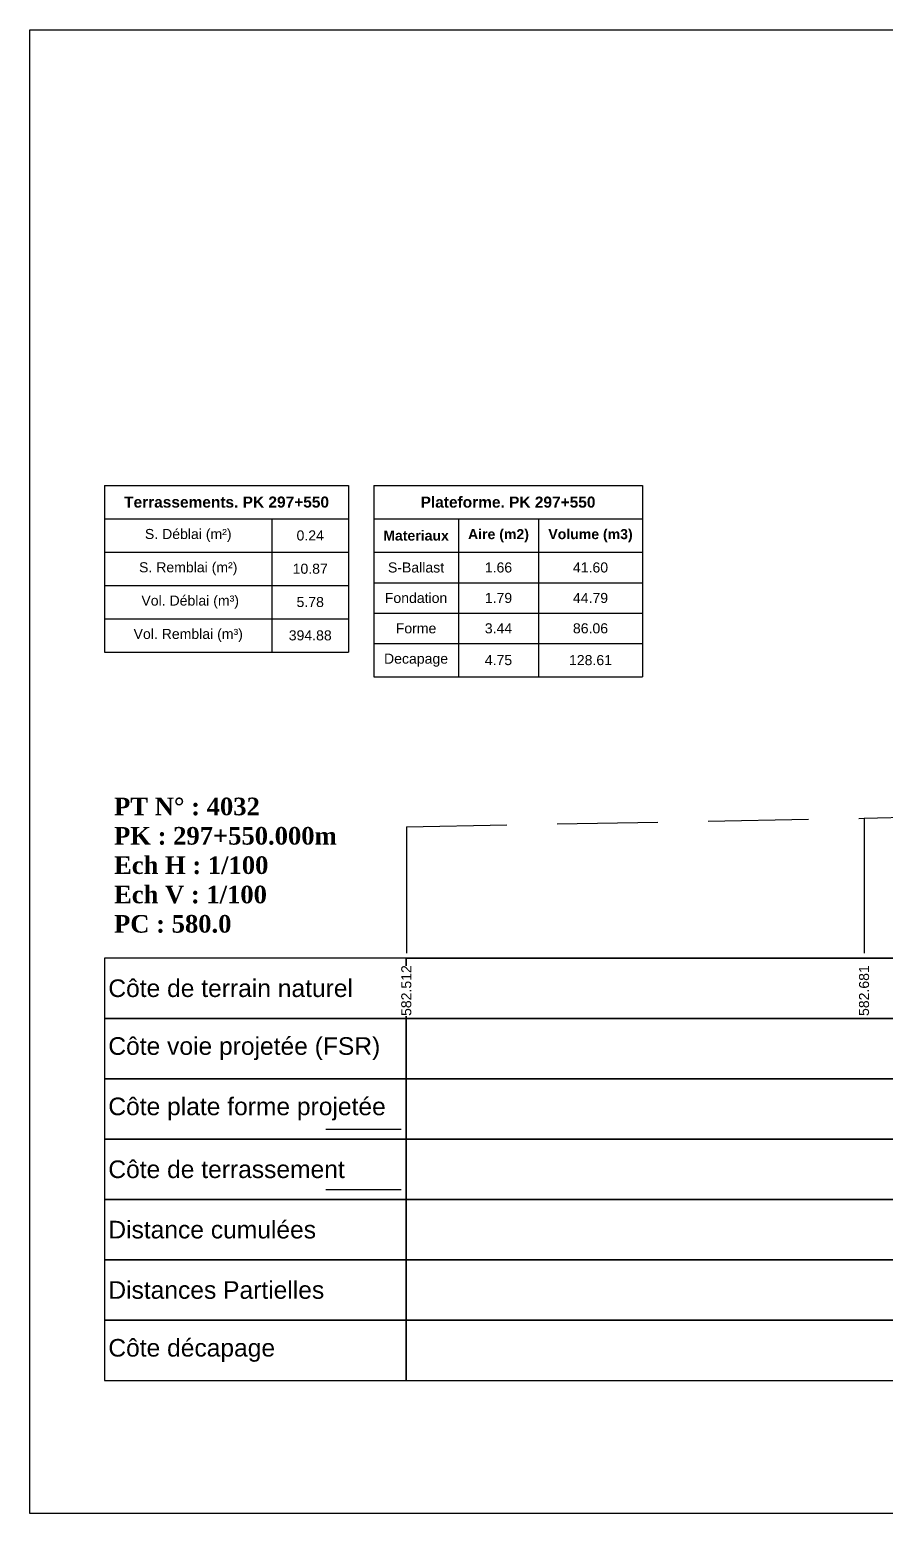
# Model space of a CAD drawing. Header units: millimetres. Extents: x 2762 to 3076, y 916 to 3305.
# Drawn here: x 3026.54 to 3043.55, y 2775.65 to 2805.15 of the extents above; entities that cross this region are included whole.
import ezdxf

# ---------------------------------------------------------------- set-up
doc = ezdxf.new("R2010")
doc.units = ezdxf.units.MM
doc.header["$LTSCALE"] = 2
doc.linetypes.add('CACHE', pattern=[9.525, 6.35, -3.175])
doc.linetypes.add('DASHED', pattern=[0.75, 0.5, -0.25])
for name, color, linetype in [('C-ANNO-TABL', 1, 'Continuous'), ('C-ANNO-TABL-TEXT', 150, 'Continuous'), ('C-ANNO-TABL-TITL', 150, 'Continuous'), ('C-ANNO-TABL-TTBL', 5, 'Continuous')]:
    doc.layers.add(name, color=color, linetype=linetype)
doc.styles.add('ARIAL', font='arial.ttf')
doc.styles.add('C3D_Etiquette', font='romans.shx')
doc.styles.add('C3D_Profil_Travers', font='romans.shx')
doc.styles.get("Standard").update_dxf_attribs({"font": 'arial.ttf'})

msp = doc.modelspace()

# ---------------------------------------------------------------- linework, layer by layer
at = {"color": 105, "linetype": 'DASHED', "lineweight": -3, "ltscale": 2}
for p, q in [((3043.132, 2789.465), (3050.606, 2789.676)), ((3034.03, 2789.296), (3043.132, 2789.465))]:
    msp.add_line(p, q, dxfattribs=at)
at = {"color": 98, "linetype": 'CACHE', "lineweight": -3}
for p, q in [((3034.03, 2789.296), (3034.03, 2786.784)), ((3043.132, 2789.465), (3043.132, 2786.784))]:
    msp.add_line(p, q, dxfattribs=at)
at = {"color": 7, "linetype": 'Continuous', "lineweight": -3}
msp.add_line((3034.029, 2786.684), (3068.031, 2786.684), dxfattribs=at)
at = {"color": 154, "linetype": 'Continuous', "lineweight": -3}
msp.add_line((3032.429, 2783.284), (3033.929, 2783.284), dxfattribs=at)
at = {"color": 1, "linetype": 'Continuous', "lineweight": -3}
msp.add_line((3032.429, 2782.084), (3033.929, 2782.084), dxfattribs=at)
at = {"color": 7, "linetype": 'Continuous', "lineweight": -3}
for points in [[(3034.029, 2785.484), (3034.029, 2786.684), (3028.029, 2786.684), (3028.029, 2785.484)], [(3034.029, 2785.484), (3068.031, 2785.484), (3068.031, 2786.684), (3034.029, 2786.684)], [(3034.029, 2784.284), (3034.029, 2785.484), (3028.029, 2785.484), (3028.029, 2784.284)], [(3034.029, 2784.284), (3068.031, 2784.284), (3068.031, 2785.484), (3034.029, 2785.484)], [(3034.029, 2783.084), (3034.029, 2784.284), (3028.029, 2784.284), (3028.029, 2783.084)], [(3034.029, 2783.084), (3068.031, 2783.084), (3068.031, 2784.284), (3034.029, 2784.284)], [(3034.029, 2781.884), (3034.029, 2783.084), (3028.029, 2783.084), (3028.029, 2781.884)], [(3034.029, 2781.884), (3068.031, 2781.884), (3068.031, 2783.084), (3034.029, 2783.084)], [(3034.029, 2780.684), (3034.029, 2781.884), (3028.029, 2781.884), (3028.029, 2780.684)], [(3034.029, 2780.684), (3068.031, 2780.684), (3068.031, 2781.884), (3034.029, 2781.884)], [(3034.029, 2779.484), (3034.029, 2780.684), (3028.029, 2780.684), (3028.029, 2779.484)], [(3034.029, 2779.484), (3068.031, 2779.484), (3068.031, 2780.684), (3034.029, 2780.684)], [(3034.029, 2778.284), (3034.029, 2779.484), (3028.029, 2779.484), (3028.029, 2778.284)], [(3034.029, 2778.284), (3068.031, 2778.284), (3068.031, 2779.484), (3034.029, 2779.484)]]:
    msp.add_3dface(points, dxfattribs=at)
at = {"layer": 'C-ANNO-TABL', "color": 7, "linetype": 'Continuous', "lineweight": -3}
for p, q in [((3028.029, 2795.419), (3031.357, 2795.419)), ((3031.357, 2795.419), (3032.882, 2795.419)), ((3031.357, 2795.419), (3031.357, 2794.757)), ((3033.382, 2795.416), (3035.064, 2795.416)), ((3035.064, 2795.416), (3036.66, 2795.416)), ((3035.064, 2795.416), (3035.064, 2794.754)), ((3036.66, 2795.416), (3038.723, 2795.416)), ((3036.66, 2795.416), (3036.66, 2794.754)), ((3028.029, 2794.757), (3031.357, 2794.757)), ((3031.357, 2794.757), (3032.882, 2794.757)), ((3031.357, 2794.757), (3031.357, 2794.095)), ((3033.382, 2794.754), (3035.064, 2794.754)), ((3035.064, 2794.754), (3036.66, 2794.754)), ((3035.064, 2794.754), (3035.064, 2794.147)), ((3036.66, 2794.754), (3038.723, 2794.754)), ((3036.66, 2794.754), (3036.66, 2794.147)), ((3028.029, 2794.095), (3031.357, 2794.095)), ((3031.357, 2794.095), (3032.882, 2794.095)), ((3031.357, 2794.095), (3031.357, 2793.432)), ((3033.382, 2794.147), (3035.064, 2794.147)), ((3035.064, 2794.147), (3036.66, 2794.147)), ((3035.064, 2794.147), (3035.064, 2793.543)), ((3036.66, 2794.147), (3038.723, 2794.147)), ((3036.66, 2794.147), (3036.66, 2793.543)), ((3028.029, 2793.432), (3031.357, 2793.432)), ((3031.357, 2793.432), (3032.882, 2793.432)), ((3031.357, 2793.432), (3031.357, 2792.77)), ((3033.382, 2793.543), (3035.064, 2793.543)), ((3035.064, 2793.543), (3036.66, 2793.543)), ((3035.064, 2793.543), (3035.064, 2792.939)), ((3036.66, 2793.543), (3038.723, 2793.543)), ((3036.66, 2793.543), (3036.66, 2792.939)), ((3033.382, 2792.939), (3035.064, 2792.939)), ((3035.064, 2792.939), (3036.66, 2792.939)), ((3035.064, 2792.939), (3035.064, 2792.28)), ((3036.66, 2792.939), (3038.723, 2792.939)), ((3036.66, 2792.939), (3036.66, 2792.28))]:
    msp.add_line(p, q, dxfattribs=at)
at = {"layer": 'C-ANNO-TABL-TTBL', "color": 7, "linetype": 'Continuous', "lineweight": -3}
for p, q in [((3028.029, 2796.084), (3032.882, 2796.084)), ((3028.029, 2796.084), (3028.029, 2795.419)), ((3032.882, 2796.084), (3032.882, 2795.419)), ((3033.382, 2796.084), (3038.723, 2796.084)), ((3033.382, 2796.084), (3033.382, 2795.416)), ((3038.723, 2796.084), (3038.723, 2795.416)), ((3028.029, 2795.419), (3028.029, 2794.757)), ((3032.882, 2795.419), (3032.882, 2794.757)), ((3033.382, 2795.416), (3033.382, 2794.754)), ((3038.723, 2795.416), (3038.723, 2794.754)), ((3028.029, 2794.757), (3028.029, 2794.095)), ((3032.882, 2794.757), (3032.882, 2794.095)), ((3033.382, 2794.754), (3033.382, 2794.147)), ((3038.723, 2794.754), (3038.723, 2794.147)), ((3028.029, 2794.095), (3028.029, 2793.432)), ((3032.882, 2794.095), (3032.882, 2793.432)), ((3033.382, 2794.147), (3033.382, 2793.543)), ((3038.723, 2794.147), (3038.723, 2793.543)), ((3028.029, 2793.432), (3028.029, 2792.77)), ((3032.882, 2793.432), (3032.882, 2792.77)), ((3033.382, 2793.543), (3033.382, 2792.939)), ((3038.723, 2793.543), (3038.723, 2792.939)), ((3028.029, 2792.77), (3031.357, 2792.77)), ((3031.357, 2792.77), (3032.882, 2792.77)), ((3033.382, 2792.939), (3033.382, 2792.28)), ((3038.723, 2792.939), (3038.723, 2792.28)), ((3033.382, 2792.28), (3035.064, 2792.28)), ((3035.064, 2792.28), (3036.66, 2792.28)), ((3036.66, 2792.28), (3038.723, 2792.28))]:
    msp.add_line(p, q, dxfattribs=at)

# ---------------------------------------------------------------- texts
at = {"color": 7, "linetype": 'Continuous', "lineweight": -3, "char_height": 0.35}
for s, insert, attachment_point, style in [('{\\fTimes New Roman|b1|i0|c0|p18;PT N° : 4032\\PPK : 297+550.000m\\PEch H : 1/100\\PEch V : 1/100\\PPC : 580.0}', (3028.218, 2787.184), 7, 'C3D_Profil_Travers'), ('{\\fArial|b0|i0|c0|p34;Côte de terrain naturel}', (3028.104, 2786.084), 4, 'C3D_Etiquette'), ('{\\fArial|b0|i0|c0|p34;Côte plate forme projetée}', (3028.104, 2783.684), 4, 'C3D_Etiquette'), ('{\\fArial|b0|i0|c0|p34;Côte de terrassement}', (3028.104, 2782.484), 4, 'C3D_Etiquette'), ('{\\fArial|b0|i0|c0|p34;Distance cumulées}', (3028.104, 2781.284), 4, 'C3D_Etiquette'), ('{\\fArial|b0|i0|c0|p34;Distances Partielles}', (3028.104, 2780.084), 4, 'C3D_Etiquette'), ('{\\fArial|b0|i0|c0|p34;Côte décapage}', (3028.104, 2778.884), 4, 'C3D_Etiquette')]:
    msp.add_mtext(s, dxfattribs=dict(at, insert=insert, attachment_point=attachment_point, style=style))
at = {"color": 7, "linetype": 'Continuous', "lineweight": -3, "insert": (3028.104, 2784.884), "char_height": 0.35, "attachment_point": 4}
msp.add_mtext('{\\fArial|b0|i0|c0|p34;Côte voie projetée (FSR)}', dxfattribs=at)
at = {"layer": 'C-ANNO-TABL-TEXT', "color": 7, "linetype": 'Continuous', "lineweight": -3, "char_height": 0.2, "attachment_point": 5, "style": 'ARIAL'}
for s, insert in [('{\\fArial|b0|i0|c0|p34;\\C7;0.24}', (3032.119, 2795.088)), ('{\\fArial|b0|i0|c0|p34;\\C7;S-Ballast}', (3034.223, 2794.451)), ('{\\fArial|b0|i0|c0|p34;\\C7;1.66}', (3035.862, 2794.451)), ('{\\C18;\\c0;41.60}', (3037.692, 2794.451)), ('{\\fArial|b0|i0|c0|p34;\\C7;10.87}', (3032.119, 2794.426)), ('{\\fArial|b0|i0|c0|p34;\\C7;Fondation}', (3034.223, 2793.845)), ('{\\fArial|b0|i0|c0|p34;\\C7;1.79}', (3035.862, 2793.845)), ('{\\C18;\\c0;44.79}', (3037.692, 2793.845)), ('{\\fArial|b0|i0|c0|p34;\\C7;5.78}', (3032.119, 2793.764)), ('{\\fArial|b0|i0|c0|p34;\\C7;394.88}', (3032.119, 2793.101)), ('{\\fArial|b0|i0|c0|p34;\\C7;Forme}', (3034.223, 2793.241)), ('{\\fArial|b0|i0|c0|p34;\\C7;3.44}', (3035.862, 2793.241)), ('{\\C18;\\c0;86.06}', (3037.692, 2793.241)), ('{\\fArial|b0|i0|c0|p34;\\C7;Decapage}', (3034.223, 2792.609)), ('{\\fArial|b0|i0|c0|p34;\\C7;4.75}', (3035.862, 2792.609)), ('{\\C18;\\c0;128.61}', (3037.692, 2792.609))]:
    msp.add_mtext(s, dxfattribs=dict(at, insert=insert))
at = {"layer": 'C-ANNO-TABL-TITL', "color": 7, "linetype": 'Continuous', "lineweight": -3, "attachment_point": 5, "style": 'ARIAL'}
for s, insert, char_height in [('{\\fArial|b1|i0|c0|p34;\\C7;Terrassements. PK 297+550}', (3030.455, 2795.751), 0.22), ('{\\fArial|b1|i0|c0|p34;\\C18;\\c0;Plateforme. PK 297+550}', (3036.052, 2795.75), 0.22), ('{\\fArial|b0|i0|c0|p34;\\C7;S. Déblai (m²) }', (3029.693, 2795.088), 0.2), ('{\\fArial|b1|i0|c0|p34;\\C7;Materiaux   }', (3034.223, 2795.085), 0.2), ('{\\fArial|b1|i0|c0|p34;\\C7;Aire (m2)}', (3035.862, 2795.085), 0.2), ('{\\fArial|b1|i0|c0|p34;\\C7;Volume (m3)}', (3037.692, 2795.085), 0.2), ('{\\fArial|b0|i0|c0|p34;\\C7;S. Remblai (m²) }', (3029.693, 2794.426), 0.2), ('{\\fArial|b0|i0|c0|p34;\\C7; Vol. Déblai (m³) }', (3029.693, 2793.764), 0.2), ('{\\fArial|b0|i0|c0|p34;\\C7;Vol. Remblai (m³)}', (3029.693, 2793.101), 0.2)]:
    msp.add_mtext(s, dxfattribs=dict(at, insert=insert, char_height=char_height))

# ---------------------------------------------------------------- next in the draw order: texts
at = {"color": 7, "linetype": 'Continuous', "lineweight": -3, "char_height": 0.2, "attachment_point": 4, "rotation": 90, "style": 'C3D_Profil_Travers', "bg_fill": 3, "box_fill_scale": 1.000375, "bg_fill_color": 256, "bg_fill_true_color": 13158600, "bg_fill_transparency": 0}
for s, insert, width in [('{\\fArial|b0|i0|c0|p34;582.512}', (3034.03, 2785.534), 0.99347), ('{\\fArial|b0|i0|c0|p34;582.681}', (3043.132, 2785.534), 0.95654)]:
    msp.add_mtext(s, dxfattribs=dict(at, insert=insert, width=width))

# ---------------------------------------------------------------- next in the draw order: linework, layer by layer
msp.add_lwpolyline([(3026.54, 2805.145), (3075.54, 2805.145), (3075.54, 2775.645), (3026.54, 2775.645)], close=True)

doc.saveas('drawing.dxf')
